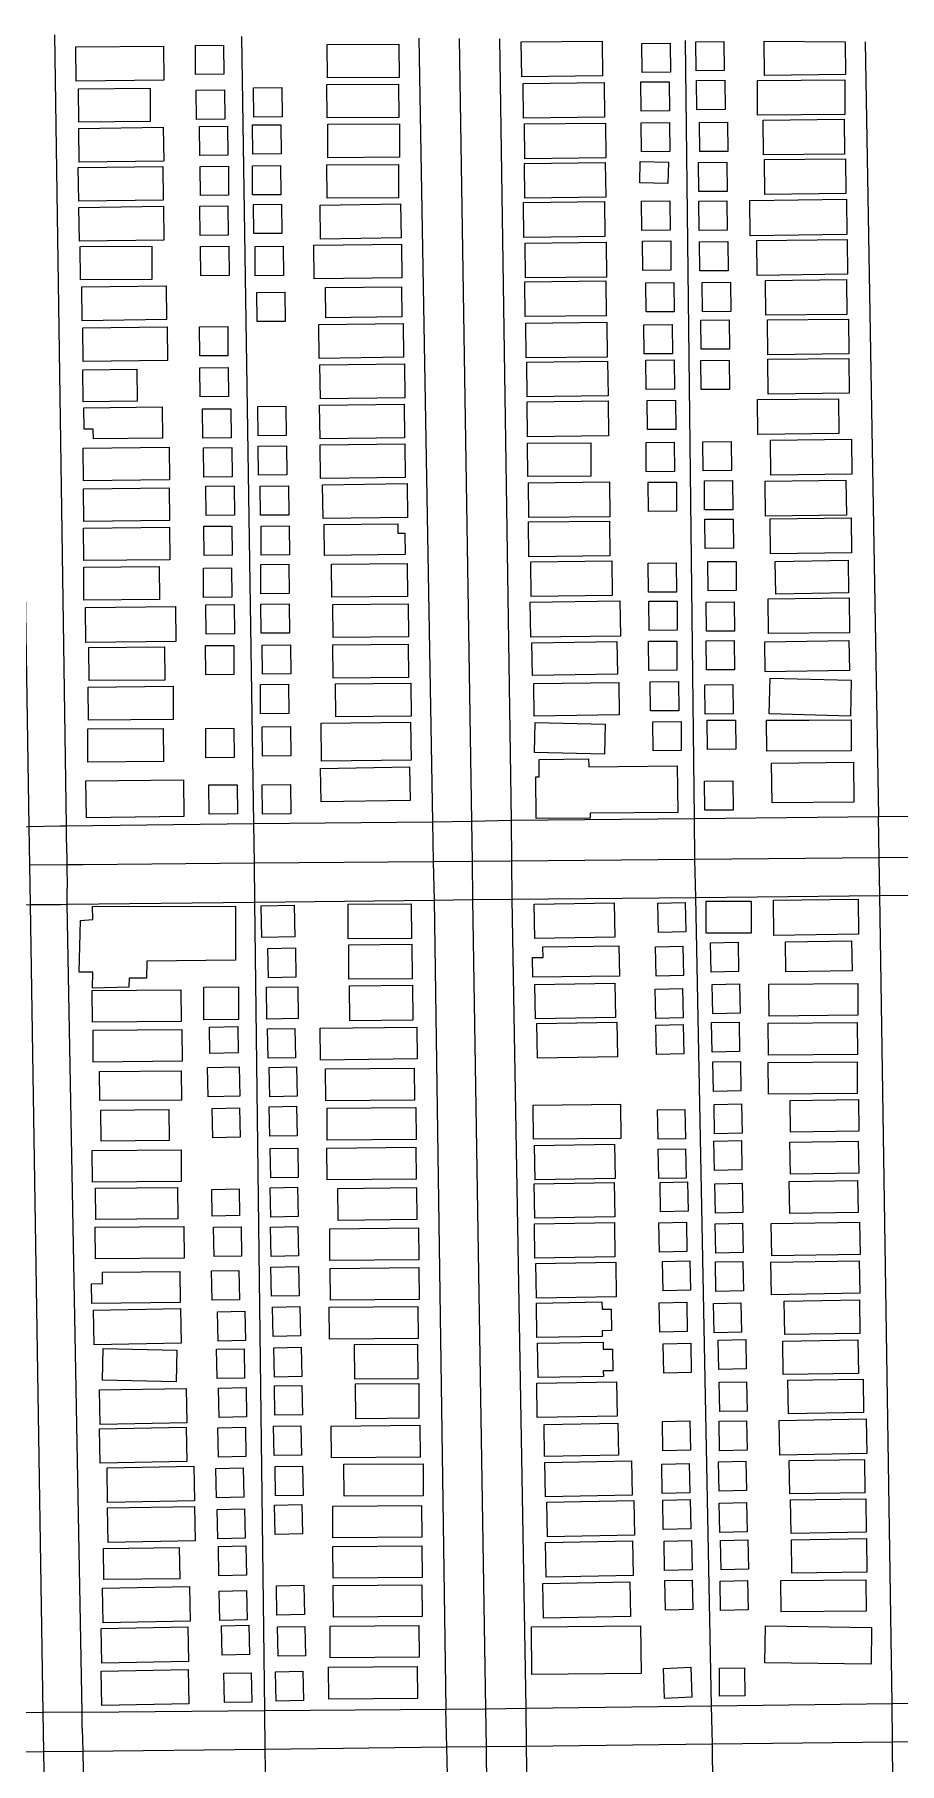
# Model space of a CAD drawing. Header units: millimetres. Extents: x 0 to 813, y 0 to 785.
# Drawn here: x 412.7 to 610.7, y 386 to 781.4 of the extents above; entities that cross this region are included whole.
import ezdxf

# ---------------------------------------------------------------- set-up
doc = ezdxf.new("R2010")
doc.units = ezdxf.units.MM

msp = doc.modelspace()

# ---------------------------------------------------------------- linework, layer by layer
at = {"layer": 'buildings'}
for points in [[(449.5397, 778.974), (455.9982, 779.0287), (456.0645, 772.3549), (449.6059, 772.2891), (449.5397, 778.974)], [(479.7316, 779.1882), (496.1099, 779.2786), (496.1596, 771.65), (479.773, 771.5597), (479.7316, 779.1882)], [(524.1376, 779.7561), (542.6584, 779.9612), (542.7467, 771.9881), (524.2258, 771.783), (524.1376, 779.7561)], [(551.7514, 779.4156), (558.21, 779.4815), (558.2764, 772.8077), (551.8178, 772.7418), (551.7514, 779.4156)], [(564.0566, 779.8082), (570.5152, 779.8741), (570.5816, 773.2002), (564.123, 773.1343), (564.0566, 779.8082)], [(579.7317, 779.9455), (598.2569, 779.7838), (598.3398, 772.2813), (579.8189, 772.0761), (579.7317, 779.9455)], [(422.1688, 778.6243), (442.2833, 778.8042), (442.3563, 770.9977), (422.2418, 770.8179), (422.1688, 778.6243)], [(422.8075, 769.0586), (439.1859, 769.1489), (439.2355, 761.5203), (422.8489, 761.4301), (422.8075, 769.0586)], [(449.7326, 768.7349), (456.1911, 768.7896), (456.2574, 762.1158), (449.7988, 762.0499), (449.7326, 768.7349)], [(462.8855, 769.242), (469.3441, 769.3078), (469.4104, 762.634), (462.9518, 762.5681), (462.8855, 769.242)], [(479.6514, 769.9951), (496.0298, 770.0967), (496.0796, 762.4681), (479.6928, 762.3666), (479.6514, 769.9951)], [(524.5448, 770.2812), (543.0658, 770.4974), (543.1539, 762.5132), (524.633, 762.3081), (524.5448, 770.2812)], [(551.5086, 770.6015), (557.9672, 770.6674), (558.0336, 763.9936), (551.575, 763.9277), (551.5086, 770.6015)], [(564.2532, 770.9347), (570.7202, 771.0005), (570.7866, 764.3267), (564.3197, 764.2609), (564.2532, 770.9347)], [(578.1655, 770.9468), (598.1551, 771.0838), (598.2105, 763.1442), (578.221, 763.0184), (578.1655, 770.9468)], [(422.8611, 759.9754), (442.1877, 760.2398), (442.2945, 752.4997), (422.968, 752.2464), (422.8611, 759.9754)], [(450.4655, 760.4452), (456.9241, 760.511), (456.9903, 753.8261), (450.5318, 753.7714), (450.4655, 760.4452)], [(462.6372, 760.761), (469.0959, 760.8268), (469.1621, 754.1419), (462.7034, 754.0761), (462.6372, 760.761)], [(479.8545, 760.9107), (496.2329, 761.0122), (496.2826, 753.3836), (479.8959, 753.2822), (479.8545, 760.9107)], [(524.8457, 760.996), (543.3749, 761.201), (543.4631, 753.2168), (524.9422, 753.0117), (524.8457, 760.996)], [(551.5935, 761.2849), (558.0521, 761.3508), (558.1185, 754.677), (551.6599, 754.6111), (551.5935, 761.2849)], [(564.8918, 761.3357), (571.3588, 761.4015), (571.4252, 754.7277), (564.9583, 754.6618), (564.8918, 761.3357)], [(579.4978, 761.8858), (598.0271, 762.1021), (598.1154, 754.1179), (579.5944, 753.9126), (579.4978, 761.8858)], [(450.6264, 751.2945), (457.0933, 751.3602), (457.1595, 744.6753), (450.6926, 744.6096), (450.6264, 751.2945)], [(462.5891, 751.4344), (469.0477, 751.5002), (469.1139, 744.8153), (462.6553, 744.7495), (462.5891, 751.4344)], [(479.6326, 751.6522), (496.0111, 751.7537), (496.0608, 744.1252), (479.6741, 744.0348), (479.6326, 751.6522)], [(524.8419, 751.98), (543.3628, 752.185), (543.4511, 744.2119), (524.9301, 744.0068), (524.8419, 751.98)], [(551.2332, 747.5529), (551.342, 752.4265), (557.7988, 752.2814), (557.69, 747.4079), (551.2332, 747.5529)], [(564.7043, 752.188), (571.1629, 752.2539), (571.2292, 745.569), (564.7707, 745.5141), (564.7043, 752.188)], [(579.7842, 752.8339), (598.3053, 753.0503), (598.4018, 745.066), (579.8726, 744.8608), (579.7842, 752.8339)], [(422.7499, 751.038), (442.0765, 751.2913), (442.1834, 743.5623), (422.8485, 743.3091), (422.7499, 751.038)], [(576.3994, 743.5142), (598.557, 743.821), (598.6691, 735.7145), (576.5197, 735.4076), (576.3994, 743.5142)], [(422.9111, 741.9206), (442.246, 742.1738), (442.3446, 734.4449), (423.0179, 734.1916), (422.9111, 741.9206)], [(450.5469, 742.1792), (457.0137, 742.2338), (457.08, 735.56), (450.6131, 735.4942), (450.5469, 742.1792)], [(462.8274, 742.5939), (469.2861, 742.6597), (469.3523, 735.9748), (462.8937, 735.909), (462.8274, 742.5939)], [(478.0748, 742.4499), (496.5135, 742.7333), (496.6366, 734.9486), (478.1979, 734.6652), (478.0748, 742.4499)], [(524.6228, 743.0324), (543.1439, 743.2486), (543.232, 735.2644), (524.711, 735.0593), (524.6228, 743.0324)], [(551.6611, 743.3188), (558.1198, 743.3847), (558.1861, 736.6997), (551.7275, 736.6449), (551.6611, 743.3188)], [(564.735, 743.316), (571.2019, 743.3818), (571.2682, 736.6969), (564.8014, 736.6421), (564.735, 743.316)], [(423.1896, 732.9354), (439.5764, 733.0367), (439.6177, 725.4082), (423.2392, 725.3068), (423.1896, 732.9354)], [(450.7486, 732.9503), (457.2155, 733.0161), (457.2734, 726.3312), (450.8149, 726.2765), (450.7486, 732.9503)], [(463.1998, 732.9417), (469.6585, 733.0075), (469.7248, 726.3337), (463.2661, 726.2679), (463.1998, 732.9417)], [(476.675, 733.2683), (496.707, 733.5045), (496.7973, 725.7646), (476.7653, 725.5395), (476.675, 733.2683)], [(525.0316, 733.7463), (543.5526, 733.9513), (543.6408, 725.9671), (525.1198, 725.762), (525.0316, 733.7463)], [(551.8554, 734.1677), (558.3223, 734.2336), (558.3803, 727.5487), (551.9218, 727.4939), (551.8554, 734.1677)], [(564.9366, 734.0538), (571.3952, 734.1197), (571.4615, 727.4348), (565.003, 727.38), (564.9366, 734.0538)], [(578.0209, 734.3063), (598.6843, 734.604), (598.8059, 726.6306), (578.134, 726.3219), (578.0209, 734.3063)], [(423.5326, 723.7275), (442.8675, 723.9808), (442.9661, 716.2518), (423.6395, 715.9985), (423.5326, 723.7275)], [(479.3378, 723.5517), (496.7047, 723.7223), (496.7693, 716.8486), (479.4107, 716.678), (479.3378, 723.5517)], [(524.9546, 724.9085), (543.4757, 725.1136), (543.5639, 717.1294), (525.0428, 716.9243), (524.9546, 724.9085)], [(552.6111, 724.6787), (559.0698, 724.7446), (559.1361, 718.0597), (552.6775, 718.0049), (552.6111, 724.6787)], [(565.5195, 724.7329), (571.9864, 724.7987), (572.0527, 718.1138), (565.5859, 718.0591), (565.5195, 724.7329)], [(580.0335, 725.2061), (598.5628, 725.4113), (598.6512, 717.4382), (580.1301, 717.2329), (580.0335, 725.2061)], [(463.5982, 722.4675), (470.0568, 722.5223), (470.1231, 715.8484), (463.6644, 715.7826), (463.5982, 722.4675)], [(565.2287, 716.1301), (571.6874, 716.1961), (571.7537, 709.5111), (565.2952, 709.4563), (565.2287, 716.1301)], [(580.4612, 716.1641), (598.9822, 716.3693), (599.0704, 708.3851), (580.5494, 708.1799), (580.4612, 716.1641)], [(423.7663, 714.3652), (443.1013, 714.6184), (443.1999, 706.8895), (423.8731, 706.6251), (423.7663, 714.3652)], [(450.4807, 714.6096), (456.9477, 714.6753), (457.0139, 707.9904), (450.547, 707.9358), (450.4807, 714.6096)], [(477.77, 715.1044), (497.1051, 715.3689), (497.2036, 707.6289), (477.877, 707.3754), (477.77, 715.1044)], [(525.1627, 715.4465), (543.6922, 715.6626), (543.7804, 707.6783), (525.2593, 707.4733), (525.1627, 715.4465)], [(552.1787, 715.0557), (558.6374, 715.1216), (558.7037, 708.4367), (552.2368, 708.382), (552.1787, 715.0557)], [(423.7657, 704.7828), (436.16, 704.9079), (436.2454, 697.5677), (423.851, 697.4315), (423.7657, 704.7828)], [(450.5817, 705.2484), (457.0403, 705.3142), (457.1066, 698.6293), (450.648, 698.5746), (450.5817, 705.2484)], [(478.063, 705.8637), (497.3898, 706.1283), (497.4966, 698.3882), (478.1616, 698.1348), (478.063, 705.8637)], [(525.3674, 706.5396), (543.8886, 706.7558), (543.985, 698.7715), (525.4556, 698.5665), (525.3674, 706.5396)], [(552.631, 706.9462), (559.0897, 707.0121), (559.156, 700.3271), (552.6974, 700.2723), (552.631, 706.9462)], [(565.2564, 706.914), (571.715, 706.9688), (571.7814, 700.2949), (565.3227, 700.229), (565.2564, 706.914)], [(580.549, 707.1806), (599.0701, 707.3858), (599.1583, 699.4016), (580.6372, 699.1963), (580.549, 707.1806)], [(424.0052, 696.0755), (441.912, 696.2746), (441.9908, 689.1344), (426.2175, 688.9611), (426.1874, 691.2154), (424.0622, 691.2006), (424.0052, 696.0755)], [(463.8271, 696.3611), (470.2858, 696.4269), (470.3521, 689.7531), (463.8934, 689.6873), (463.8271, 696.3611)], [(477.9829, 696.6818), (497.3097, 696.9353), (497.4166, 689.2062), (478.0816, 688.9529), (477.9829, 696.6818)], [(525.4623, 697.4228), (543.9917, 697.6278), (544.08, 689.6547), (525.5588, 689.4496), (525.4623, 697.4228)], [(552.9744, 697.7605), (559.433, 697.8153), (559.4994, 691.1415), (553.0324, 691.0757), (552.9744, 697.7605)], [(578.1858, 697.9408), (596.7069, 698.146), (596.7951, 690.1618), (578.274, 689.9565), (578.1858, 697.9408)], [(451.1967, 695.8161), (457.6636, 695.8708), (457.7216, 689.197), (451.2629, 689.1312), (451.1967, 695.8161)], [(552.6746, 688.1142), (559.1416, 688.18), (559.208, 681.5062), (552.741, 681.4403), (552.6746, 688.1142)], [(565.6839, 688.3229), (572.1508, 688.3776), (572.2172, 681.7038), (565.7502, 681.638), (565.6839, 688.3229)], [(581.168, 688.6544), (599.6891, 688.8597), (599.7774, 680.8755), (581.2562, 680.6702), (581.168, 688.6544)], [(423.8666, 686.8497), (443.5168, 687.078), (443.601, 679.6046), (423.9509, 679.3874), (423.8666, 686.8497)], [(451.4343, 686.8979), (457.9013, 686.9636), (457.9593, 680.2899), (451.5006, 680.2241), (451.4343, 686.8979)], [(463.9226, 687.3219), (470.3812, 687.3767), (470.4475, 680.7028), (463.9888, 680.637), (463.9226, 687.3219)], [(478.1113, 687.598), (497.4463, 687.8513), (497.545, 680.1224), (478.2182, 679.8689), (478.1113, 687.598)], [(525.5879, 688.017), (540.0567, 688.0575), (540.0817, 680.4402), (525.6127, 680.3886), (525.5879, 688.017)], [(423.9263, 677.5222), (443.5765, 677.7394), (443.6608, 670.277), (424.0106, 670.0599), (423.9263, 677.5222)], [(451.9555, 678.1326), (458.4141, 678.1873), (458.4805, 671.5135), (452.0217, 671.4477), (451.9555, 678.1326)], [(464.4071, 678.1573), (470.8658, 678.2231), (470.9321, 671.5382), (464.4652, 671.4835), (464.4071, 678.1573)], [(478.6626, 678.4771), (497.9977, 678.7305), (498.0963, 671.0016), (478.7695, 670.737), (478.6626, 678.4771)], [(525.7578, 678.9439), (544.2873, 679.1489), (544.3755, 671.1647), (525.8543, 670.9596), (525.7578, 678.9439)], [(553.1599, 679.0272), (559.6186, 679.0931), (559.685, 672.4193), (553.2263, 672.3534), (553.1599, 679.0272)], [(566.0293, 679.3704), (572.4963, 679.4362), (572.5543, 672.7514), (566.0957, 672.6966), (566.0293, 679.3704)], [(579.9161, 679.2939), (598.4373, 679.4992), (598.5255, 671.5149), (580.0043, 671.3097), (579.9161, 679.2939)], [(423.9478, 668.5725), (443.6064, 668.8007), (443.6906, 661.3273), (424.0404, 661.1101), (423.9478, 668.5725)], [(451.4605, 668.9654), (457.9274, 669.02), (457.9938, 662.3462), (451.5267, 662.2805), (451.4605, 668.9654)], [(464.5765, 669.0176), (471.0435, 669.0833), (471.1015, 662.4096), (464.6428, 662.3438), (464.5765, 669.0176)], [(479.0152, 669.4024), (495.9006, 669.5551), (495.915, 667.4008), (497.4841, 667.4205), (497.5323, 662.479), (479.0779, 662.3178), (479.0152, 669.4024)], [(525.7875, 669.9608), (544.3087, 670.1659), (544.3969, 662.1928), (525.8758, 661.9877), (525.7875, 669.9608)], [(566.127, 670.5644), (572.594, 670.6303), (572.6604, 663.9565), (566.1934, 663.8906), (566.127, 670.5644)], [(581.0614, 670.6787), (599.5909, 670.895), (599.6792, 662.9108), (581.158, 662.7055), (581.0614, 670.6787)], [(480.7122, 660.3049), (497.996, 660.443), (498.0629, 652.8809), (480.7707, 652.7318), (480.7122, 660.3049)], [(526.306, 660.8736), (544.8272, 661.0787), (544.9155, 653.1056), (526.3943, 652.9005), (526.306, 660.8736)], [(553.1401, 660.5511), (559.5989, 660.617), (559.6652, 653.9321), (553.2065, 653.8773), (553.1401, 660.5511)], [(566.8147, 660.8873), (573.2817, 660.9531), (573.3398, 654.2682), (566.881, 654.2023), (566.8147, 660.8873)], [(582.2217, 660.9308), (598.9174, 661.2185), (599.0434, 653.767), (582.3559, 653.468), (582.2217, 660.9308)], [(424.0028, 659.6559), (441.2866, 659.7938), (441.3534, 652.2317), (424.0612, 652.0828), (424.0028, 659.6559)], [(451.3771, 659.3949), (457.844, 659.4495), (457.9103, 652.7757), (451.4433, 652.71), (451.3771, 659.3949)], [(464.4997, 660.2131), (470.9667, 660.2789), (471.0247, 653.6051), (464.566, 653.5393), (464.4997, 660.2131)], [(580.6282, 652.3838), (599.1495, 652.6002), (599.2377, 644.6159), (580.7165, 644.4107), (580.6282, 652.3838)], [(424.4032, 650.3698), (445.0081, 650.5898), (445.0877, 642.5834), (424.4911, 642.3634), (424.4032, 650.3698)], [(451.9347, 650.9957), (458.4017, 651.0615), (458.468, 644.3876), (452.001, 644.3219), (451.9347, 650.9957)], [(464.5288, 651.1746), (470.9874, 651.2293), (471.0537, 644.5555), (464.595, 644.4897), (464.5288, 651.1746)], [(480.9807, 651.1089), (498.2646, 651.258), (498.3314, 643.6848), (481.0476, 643.5468), (480.9807, 651.1089)], [(526.2006, 651.6364), (546.6984, 651.9464), (546.819, 643.8731), (526.3213, 643.5741), (526.2006, 651.6364)], [(553.3048, 651.8111), (559.7718, 651.877), (559.8382, 645.2032), (553.3712, 645.1373), (553.3048, 651.8111)], [(566.4187, 651.6303), (572.8857, 651.6962), (572.9437, 645.0113), (566.4851, 644.9565), (566.4187, 651.6303)], [(425.2034, 641.2357), (442.4956, 641.3735), (442.5541, 633.8115), (425.2702, 633.6625), (425.2034, 641.2357)], [(451.8533, 641.6694), (458.3204, 641.7352), (458.3867, 635.0614), (451.9196, 634.9956), (451.8533, 641.6694)], [(464.8289, 641.8006), (471.2959, 641.8663), (471.3622, 635.1925), (464.8952, 635.1267), (464.8289, 641.8006)], [(480.9994, 641.8261), (498.2833, 641.9753), (498.3501, 634.402), (481.0579, 634.253), (480.9994, 641.8261)], [(526.5677, 642.3173), (546.0192, 642.5809), (546.1204, 635.1406), (526.6689, 634.877), (526.5677, 642.3173)], [(553.2251, 642.6625), (559.6921, 642.7283), (559.7584, 636.0434), (553.2915, 635.9887), (553.2251, 642.6625)], [(566.4165, 642.7919), (572.8752, 642.8578), (572.9415, 636.1729), (566.4829, 636.1181), (566.4165, 642.7919)], [(579.8535, 642.5306), (599.1061, 642.8405), (599.2123, 635.9665), (579.968, 635.6676), (579.8535, 642.5306)], [(464.4182, 632.7769), (470.8769, 632.8428), (470.9432, 626.1689), (464.4845, 626.1031), (464.4182, 632.7769)], [(481.5946, 632.9714), (498.8785, 633.1205), (498.9453, 625.5473), (481.6615, 625.4093), (481.5946, 632.9714)], [(526.9929, 632.9977), (546.4527, 633.2612), (546.554, 625.8321), (527.0942, 625.5685), (526.9929, 632.9977)], [(553.6342, 633.3986), (560.1012, 633.4644), (560.1676, 626.7906), (553.7006, 626.7248), (553.6342, 633.3986)], [(566.1128, 632.7014), (572.5798, 632.7673), (572.6461, 626.0824), (566.1791, 626.0165), (566.1128, 632.7014)], [(580.8638, 626.0441), (581.0763, 634.2478), (599.658, 633.7641), (599.4455, 625.5604), (580.8638, 626.0441)], [(425.0499, 632.1988), (444.4342, 632.3739), (444.5008, 624.7784), (425.1165, 624.6144), (425.0499, 632.1988)], [(424.9082, 622.6176), (442.192, 622.7555), (442.2506, 615.1935), (424.9666, 615.0445), (424.9082, 622.6176)], [(451.9122, 622.7263), (458.3793, 622.792), (458.4455, 616.1071), (451.9785, 616.0413), (451.9122, 622.7263)], [(464.8568, 623.1019), (471.3238, 623.1677), (471.3817, 616.4828), (464.923, 616.417), (464.8568, 623.1019)], [(478.3281, 623.9172), (498.8003, 624.1495), (498.9076, 615.4989), (478.4269, 615.2555), (478.3281, 623.9172)], [(527.1296, 617.2517), (527.3223, 624.1231), (543.3395, 623.6949), (543.155, 616.8123), (527.1296, 617.2517)], [(554.2272, 624.2774), (560.6859, 624.3433), (560.7522, 617.6584), (554.2936, 617.6036), (554.2272, 624.2774)], [(566.6731, 624.591), (573.1401, 624.6568), (573.2064, 617.9719), (566.7395, 617.9172), (566.6731, 624.591)], [(580.2453, 624.6061), (589.933, 624.655), (599.6207, 624.7039), (599.6585, 617.6084), (580.2915, 617.5105), (580.2453, 624.6061)], [(478.1966, 613.592), (498.5617, 613.9141), (498.6862, 606.2849), (478.321, 605.9628), (478.1966, 613.592)], [(527.446, 611.6416), (528.2263, 611.6459), (528.1864, 615.6324), (539.5432, 615.7556), (539.5609, 613.9789), (559.8172, 614.1911), (559.9237, 603.5419), (539.8916, 603.3388), (539.9068, 602.2283), (527.5455, 602.1028), (527.446, 611.6416)], [(581.4298, 614.7802), (600.1254, 614.9839), (600.229, 605.9003), (581.5334, 605.6966), (581.4298, 614.7802)], [(424.4975, 610.7515), (446.8377, 611.0007), (446.9302, 602.5723), (424.5983, 602.323), (424.4975, 610.7515)], [(452.6297, 609.8066), (459.0883, 609.8613), (459.1546, 603.1875), (452.6959, 603.1216), (452.6297, 609.8066)], [(464.8656, 609.8331), (471.3326, 609.8988), (471.3989, 603.2139), (464.9319, 603.1593), (464.8656, 609.8331)], [(566.0955, 610.6943), (572.5625, 610.7491), (572.6289, 604.0753), (566.1618, 604.0094), (566.0955, 610.6943)], [(422.9483, 566.9715), (423.2326, 578.826), (426.0525, 579.0434), (426.009, 582.0313), (458.7458, 582.0435), (458.6938, 569.703), (438.4169, 569.5076), (438.383, 565.6269), (434.361, 565.5876), (434.3435, 563.5774), (426.0333, 563.287), (426.0657, 567.0094), (422.9483, 566.9715)], [(464.6411, 582.1872), (472.1547, 582.3215), (472.2987, 575.0364), (464.785, 574.8909), (464.6411, 582.1872)], [(484.4836, 582.5361), (498.9365, 582.6211), (498.9836, 574.6927), (484.5307, 574.6077), (484.4836, 582.5361)], [(527.0847, 582.5535), (545.3827, 582.8382), (545.505, 574.9647), (527.2152, 574.6688), (527.0847, 582.5535)], [(555.3931, 582.7733), (561.6698, 582.8963), (561.8023, 576.1886), (555.5256, 576.0545), (555.3931, 582.7733)], [(566.4039, 583.1882), (576.7308, 583.2315), (576.7669, 575.9362), (566.4399, 575.8817), (566.4039, 583.1882)], [(581.8379, 583.4535), (601.2395, 583.6955), (601.3355, 575.6446), (581.9421, 575.4026), (581.8379, 583.4535)], [(567.4501, 573.6855), (573.7268, 573.8085), (573.8593, 567.1008), (567.5826, 566.9667), (567.4501, 573.6855)], [(584.5691, 573.9362), (599.704, 574.182), (599.8185, 567.3079), (584.6919, 567.0621), (584.5691, 573.9362)], [(466.1662, 572.4028), (472.4429, 572.5257), (472.5753, 565.818), (466.2986, 565.6951), (466.1662, 572.4028)], [(484.6519, 573.2742), (499.1048, 573.3592), (499.1519, 565.4309), (484.699, 565.3459), (484.6519, 573.2742)], [(526.7208, 570.3205), (529.1367, 570.355), (529.0998, 572.787), (546.4926, 573.0352), (546.5899, 566.0946), (526.7811, 565.8119), (526.7208, 570.3205)], [(554.858, 572.7958), (561.1347, 572.9188), (561.2672, 566.2111), (554.9904, 566.077), (554.858, 572.7958)], [(425.9303, 562.8049), (446.2444, 562.9719), (446.3054, 555.6875), (425.983, 555.5316), (425.9303, 562.8049)], [(451.4792, 563.5592), (459.4071, 563.6011), (459.4417, 556.1503), (451.5138, 556.1084), (451.4792, 563.5592)], [(465.8314, 563.5228), (472.9628, 563.6161), (473.0573, 556.3647), (465.9259, 556.2714), (465.8314, 563.5228)], [(484.8104, 563.8348), (499.2637, 563.9753), (499.3434, 555.969), (484.89, 555.8285), (484.8104, 563.8348)], [(527.24, 564.1757), (545.5381, 564.4605), (545.6604, 556.587), (527.3706, 556.2911), (527.24, 564.1757)], [(554.7735, 563.092), (561.0502, 563.2151), (561.1827, 556.5074), (554.9059, 556.3732), (554.7735, 563.092)], [(567.8075, 564.2), (574.0842, 564.323), (574.2167, 557.6153), (567.94, 557.4812), (567.8075, 564.2)], [(580.8072, 564.2312), (601.1214, 564.3986), (601.1825, 557.1141), (580.8602, 556.9579), (580.8072, 564.2312)], [(426.1331, 553.7094), (446.4473, 553.8763), (446.5083, 546.5919), (426.1859, 546.4361), (426.1331, 553.7094)], [(452.769, 554.3986), (459.2367, 554.5309), (459.3668, 548.5117), (452.8908, 548.3794), (452.769, 554.3986)], [(466.0473, 554.0052), (472.324, 554.1281), (472.4564, 547.4204), (466.1797, 547.2975), (466.0473, 554.0052)], [(478.0851, 554.1556), (500.193, 554.396), (500.2708, 547.1336), (478.1712, 546.8932), (478.0851, 554.1556)], [(527.7265, 555.222), (546.0164, 555.518), (546.1469, 547.6333), (527.8489, 547.3485), (527.7265, 555.222)], [(554.9262, 554.8852), (561.2029, 555.0082), (561.3354, 548.3005), (555.0586, 548.1664), (554.9262, 554.8852)], [(567.6815, 555.4404), (573.9581, 555.5634), (574.0907, 548.8557), (567.8139, 548.7216), (567.6815, 555.4404)], [(580.6631, 555.294), (600.9772, 555.4615), (601.0384, 548.177), (580.716, 548.0208), (580.6631, 555.294)], [(567.9933, 546.4438), (574.27, 546.5668), (574.4025, 539.8591), (568.1257, 539.725), (567.9933, 546.4438)], [(580.6516, 546.3447), (600.9658, 546.5121), (601.0269, 539.2277), (580.7045, 539.0714), (580.6516, 546.3447)], [(427.6362, 544.2582), (446.3314, 544.3949), (446.3813, 537.7435), (427.6778, 537.6068), (427.6362, 544.2582)], [(452.3065, 545.1534), (459.5382, 545.3235), (459.6958, 538.6378), (452.4641, 538.4788), (452.3065, 545.1534)], [(466.4519, 545.1966), (472.7286, 545.3195), (472.8694, 538.6117), (466.5927, 538.4888), (466.4519, 545.1966)], [(479.3322, 544.8511), (499.6464, 545.0182), (499.7074, 537.7338), (479.385, 537.5778), (479.3322, 544.8511)], [(585.6313, 537.6517), (601.2726, 537.8931), (601.3918, 530.597), (585.7421, 530.3557), (585.6313, 537.6517)], [(427.8909, 535.3954), (443.4655, 535.5926), (443.553, 528.4967), (427.9784, 528.2994), (427.8909, 535.3954)], [(453.3871, 535.8058), (459.6638, 535.9288), (459.7963, 529.2211), (453.5196, 529.0981), (453.3871, 535.8058)], [(466.423, 536.1696), (472.6998, 536.3037), (472.8322, 529.5848), (466.5555, 529.4619), (466.423, 536.1696)], [(479.6938, 535.8652), (500.008, 536.0323), (500.0691, 528.7478), (479.7466, 528.5919), (479.6938, 535.8652)], [(526.8587, 536.5978), (546.874, 536.7566), (546.9389, 528.9613), (526.9236, 528.8025), (526.8587, 536.5978)], [(555.3133, 535.4728), (561.59, 535.5958), (561.7226, 528.8881), (555.4458, 528.754), (555.3133, 535.4728)], [(568.2408, 536.7371), (574.5175, 536.8601), (574.6501, 530.1524), (568.3733, 530.0183), (568.2408, 536.7371)], [(425.9513, 526.2074), (446.2655, 526.3744), (446.3265, 519.09), (426.004, 518.9341), (425.9513, 526.2074)], [(466.6884, 526.6182), (472.9651, 526.7412), (473.1058, 520.0334), (466.8291, 519.9105), (466.6884, 526.6182)], [(479.6642, 526.7605), (499.9785, 526.9276), (500.0395, 519.6432), (479.7171, 519.4872), (479.6642, 526.7605)], [(527.1932, 527.3456), (545.4913, 527.6304), (545.6136, 519.7569), (527.3237, 519.461), (527.1932, 527.3456)], [(555.4591, 526.4777), (561.7358, 526.6007), (561.8684, 519.893), (555.5916, 519.7589), (555.4591, 526.4777)], [(568.2261, 528.3652), (574.5028, 528.4882), (574.6353, 521.7805), (568.3585, 521.6463), (568.2261, 528.3652)], [(585.5897, 528.103), (601.2393, 528.3443), (601.3501, 521.0372), (585.7088, 520.8069), (585.5897, 528.103)], [(527.1085, 518.5857), (545.3984, 518.8705), (545.529, 510.9969), (527.2308, 510.7011), (527.1085, 518.5857)], [(555.891, 518.8791), (562.1678, 519.0021), (562.3003, 512.2944), (556.0235, 512.1603), (555.891, 518.8791)], [(568.415, 518.6035), (574.6917, 518.7265), (574.8243, 512.0188), (568.5475, 511.8847), (568.415, 518.6035)], [(585.4449, 519.0993), (601.0946, 519.3406), (601.2053, 512.0335), (585.5557, 511.8033), (585.4449, 519.0993)], [(426.6977, 517.5623), (445.4844, 517.7094), (445.5463, 510.5359), (426.7595, 510.3778), (426.6977, 517.5623)], [(453.2837, 517.286), (459.5603, 517.3978), (459.6648, 511.29), (453.3883, 511.1893), (453.2837, 517.286)], [(466.6599, 517.6357), (472.9367, 517.7698), (473.0691, 511.062), (466.7923, 510.928), (466.6599, 517.6357)], [(482.1317, 517.4675), (500.172, 517.6989), (500.2664, 510.4364), (482.2261, 510.205), (482.1317, 517.4675)], [(426.6284, 508.669), (446.9427, 508.836), (447.0037, 501.5515), (426.6811, 501.3957), (426.6284, 508.669)], [(453.7229, 508.6325), (459.9996, 508.7554), (460.1321, 502.0477), (453.8552, 501.9137), (453.7229, 508.6325)], [(466.756, 508.6632), (473.0327, 508.7861), (473.1651, 502.0784), (466.8884, 501.9555), (466.756, 508.6632)], [(480.292, 508.312), (500.6063, 508.4792), (500.6674, 501.1947), (480.3448, 501.0387), (480.292, 508.312)], [(527.1452, 509.4582), (545.4352, 509.7542), (545.5658, 501.8695), (527.2675, 501.5736), (527.1452, 509.4582)], [(555.6449, 509.6764), (561.9216, 509.7994), (562.0541, 503.0917), (555.7773, 502.9576), (555.6449, 509.6764)], [(568.5014, 509.4534), (574.7781, 509.5764), (574.9106, 502.8687), (568.6338, 502.7346), (568.5014, 509.4534)], [(581.3272, 509.5194), (601.5514, 509.832), (601.6696, 502.4249), (581.4454, 502.1123), (581.3272, 509.5194)], [(425.7932, 495.7184), (428.3253, 495.7519), (428.2984, 498.3725), (445.9897, 498.5513), (446.0604, 491.4333), (425.837, 491.2322), (425.7932, 495.7184)], [(453.2539, 498.6434), (459.5307, 498.7663), (459.6631, 492.0586), (453.3863, 491.9246), (453.2539, 498.6434)], [(466.8508, 499.5464), (473.1275, 499.6693), (473.2683, 492.9615), (466.9915, 492.8386), (466.8508, 499.5464)], [(480.3955, 499.2284), (500.7098, 499.3956), (500.7708, 492.1111), (480.4483, 491.9551), (480.3955, 499.2284)], [(527.4477, 500.3396), (545.7458, 500.6243), (545.8682, 492.7509), (527.5782, 492.4549), (527.4477, 500.3396)], [(556.4558, 500.7976), (562.7325, 500.9206), (562.8651, 494.2129), (556.5882, 494.0788), (556.4558, 500.7976)], [(568.5413, 500.6924), (574.8181, 500.8154), (574.9506, 494.1077), (568.6738, 493.9736), (568.5413, 500.6924)], [(581.2497, 500.615), (601.4741, 500.9387), (601.5922, 493.5316), (581.3679, 493.2079), (581.2497, 500.615)], [(467.2109, 490.3939), (473.4877, 490.5168), (473.6284, 483.809), (467.3516, 483.675), (467.2109, 490.3939)], [(480.1769, 490.3475), (500.4913, 490.5146), (500.5523, 483.2302), (480.2297, 483.0742), (480.1769, 490.3475)], [(527.5932, 491.3111), (542.5788, 491.547), (542.606, 489.9034), (544.7064, 489.9296), (544.7879, 484.9878), (542.6209, 484.9511), (542.6348, 483.6852), (527.724, 483.4598), (527.5932, 491.3111)], [(555.7097, 491.3771), (561.9864, 491.5002), (562.119, 484.7925), (555.8421, 484.6583), (555.7097, 491.3771)], [(568.1185, 491.2136), (574.3952, 491.3366), (574.5278, 484.6289), (568.2509, 484.4948), (568.1185, 491.2136)], [(584.3186, 491.7388), (601.5125, 492), (601.6286, 484.3487), (584.4346, 484.0874), (584.3186, 491.7388)], [(426.2468, 489.6741), (446.123, 490.0448), (446.2699, 482.1489), (426.3936, 481.7671), (426.2468, 489.6741)], [(454.617, 489.3156), (460.8937, 489.4386), (461.0262, 482.7309), (454.7493, 482.5968), (454.617, 489.3156)], [(569.216, 482.832), (575.4927, 482.955), (575.6253, 476.2473), (569.3484, 476.1132), (569.216, 482.832)], [(583.9651, 482.6037), (601.1591, 482.8649), (601.275, 475.2024), (584.0811, 474.9412), (583.9651, 482.6037)], [(428.3069, 473.6559), (428.4779, 480.894), (445.2927, 480.503), (445.1216, 473.265), (428.3069, 473.6559)], [(454.4093, 480.7344), (460.6861, 480.8573), (460.8185, 474.1496), (454.5417, 474.0156), (454.4093, 480.7344)], [(467.5116, 481.0865), (473.7884, 481.2094), (473.9208, 474.5017), (467.6441, 474.3788), (467.5116, 481.0865)], [(485.9634, 481.8472), (500.4165, 481.9322), (500.4635, 473.9928), (486.0104, 473.9078), (485.9634, 481.8472)], [(527.8786, 482.1482), (542.8559, 482.3842), (542.8831, 480.7406), (544.9835, 480.7667), (545.065, 475.8249), (542.8981, 475.7883), (542.9203, 474.5223), (528.0011, 474.2969), (527.8786, 482.1482)], [(556.6325, 481.9977), (562.9092, 482.1207), (563.0417, 475.413), (556.7649, 475.2789), (556.6325, 481.9977)], [(427.59, 471.4193), (447.4663, 471.79), (447.6132, 463.8941), (427.737, 463.5234), (427.59, 471.4193)], [(454.8547, 471.8366), (461.1398, 471.9594), (461.2722, 465.2517), (454.9954, 465.1288), (454.8547, 471.8366)], [(467.6346, 472.3358), (473.9114, 472.4699), (474.0438, 465.751), (467.767, 465.6281), (467.6346, 472.3358)], [(486.2, 472.7958), (500.6531, 472.8808), (500.7002, 464.9524), (486.247, 464.8563), (486.2, 472.7958)], [(527.6579, 473.0119), (545.9561, 473.2967), (546.0868, 465.4231), (527.7884, 465.1272), (527.6579, 473.0119)], [(569.4142, 473.1813), (575.691, 473.3043), (575.8235, 466.5966), (569.5466, 466.4625), (569.4142, 473.1813)], [(585.1405, 473.6329), (602.3345, 473.8941), (602.4506, 466.2427), (585.2566, 465.9815), (585.1405, 473.6329)], [(427.579, 462.5476), (447.4553, 462.9183), (447.6023, 455.0224), (427.7342, 454.6406), (427.579, 462.5476)], [(454.7092, 462.7662), (460.9943, 462.8891), (461.1267, 456.1814), (454.8499, 456.0585), (454.7092, 462.7662)], [(467.4047, 463.1108), (473.6898, 463.2336), (473.8222, 456.5259), (467.5454, 456.403), (467.4047, 463.1108)], [(480.6373, 463.1731), (500.9518, 463.3402), (501.0128, 456.0557), (480.6901, 455.8998), (480.6373, 463.1731)], [(529.3354, 463.5593), (546.206, 463.8565), (546.3413, 456.5158), (529.4624, 456.2187), (529.3354, 463.5593)], [(556.4194, 464.2006), (562.6962, 464.3236), (562.8287, 457.6159), (556.5518, 457.4818), (556.4194, 464.2006)], [(569.3863, 464.2542), (575.6631, 464.3773), (575.7956, 457.6696), (569.5187, 457.5354), (569.3863, 464.2542)], [(583.1844, 464.4339), (603.0606, 464.8051), (603.2078, 456.9092), (583.3315, 456.538), (583.1844, 464.4339)], [(529.4921, 454.8638), (549.3683, 455.2348), (549.5237, 447.3388), (529.6474, 446.9678), (529.4921, 454.8638)], [(569.2559, 454.995), (575.5327, 455.118), (575.6652, 448.4103), (569.3883, 448.2762), (569.2559, 454.995)], [(585.4623, 455.287), (602.6564, 455.5482), (602.7724, 447.8969), (585.5784, 447.6356), (585.4623, 455.287)], [(429.3271, 453.5829), (449.2035, 453.9647), (449.3503, 446.0577), (429.474, 445.687), (429.3271, 453.5829)], [(454.2048, 453.477), (460.4899, 453.5998), (460.6223, 446.8921), (454.3456, 446.7692), (454.2048, 453.477)], [(467.7809, 453.8915), (474.066, 454.0144), (474.1984, 447.3067), (467.9216, 447.1838), (467.7809, 453.8915)], [(483.533, 454.4426), (501.6636, 454.5289), (501.6994, 447.2113), (483.5689, 447.1251), (483.533, 454.4426)], [(556.2763, 454.4418), (562.5531, 454.5648), (562.6856, 447.8571), (556.4088, 447.723), (556.2763, 454.4418)], [(429.4548, 444.4325), (449.3311, 444.8032), (449.4781, 436.9073), (429.61, 436.5365), (429.4548, 444.4325)], [(454.513, 444.0807), (460.7981, 444.2035), (460.9306, 437.4958), (454.6538, 437.3729), (454.513, 444.0807)], [(467.6377, 445.0877), (473.9228, 445.2105), (474.0552, 438.5028), (467.7785, 438.3799), (467.6377, 445.0877)], [(480.9758, 444.8603), (501.2902, 445.0275), (501.3513, 437.743), (481.0286, 437.5871), (480.9758, 444.8603)], [(529.9855, 445.7546), (549.8618, 446.1256), (550.0172, 438.2296), (530.1408, 437.8475), (529.9855, 445.7546)], [(556.4871, 446.2344), (562.7639, 446.3575), (562.8964, 439.6498), (556.6195, 439.5156), (556.4871, 446.2344)], [(569.398, 445.5669), (575.6747, 445.6899), (575.8073, 438.9822), (569.5304, 438.8481), (569.398, 445.5669)], [(585.7491, 446.2684), (602.9515, 446.5296), (603.0674, 438.8671), (585.8652, 438.6171), (585.7491, 446.2684)], [(428.5104, 435.147), (445.8701, 435.3509), (445.9576, 428.255), (428.598, 428.0511), (428.5104, 435.147)], [(454.8047, 435.6394), (461.0898, 435.7623), (461.2222, 429.0546), (454.9454, 428.9316), (454.8047, 435.6394)], [(481.0364, 435.6328), (501.351, 435.7999), (501.412, 428.5155), (481.0893, 428.3595), (481.0364, 435.6328)], [(529.6891, 436.5079), (549.5655, 436.8789), (549.7125, 428.983), (529.8362, 428.612), (529.6891, 436.5079)], [(556.7956, 436.8493), (563.0723, 436.9723), (563.2049, 430.2646), (556.928, 430.1305), (556.7956, 436.8493)], [(569.7054, 437.0145), (575.9821, 437.1375), (576.1147, 430.4298), (569.8378, 430.2957), (569.7054, 437.0145)], [(585.9354, 437.1508), (603.1295, 437.412), (603.2455, 429.7606), (586.0514, 429.4994), (585.9354, 437.1508)], [(529.0763, 427.1419), (548.9526, 427.5128), (549.0997, 419.6169), (529.2232, 419.2349), (529.0763, 427.1419)], [(556.9908, 427.8093), (563.2676, 427.9323), (563.4001, 421.2246), (557.1232, 421.0905), (556.9908, 427.8093)], [(569.6243, 427.6993), (575.9011, 427.8223), (576.0336, 421.1146), (569.7567, 420.9805), (569.6243, 427.6993)], [(583.53, 427.8336), (602.9976, 427.9751), (603.043, 420.7907), (583.5838, 420.6603), (583.53, 427.8336)], [(428.315, 426.066), (448.1914, 426.4367), (448.3383, 418.5408), (428.4619, 418.1701), (428.315, 426.066)], [(454.9979, 425.4336), (461.283, 425.5564), (461.4154, 418.8487), (455.1386, 418.7258), (454.9979, 425.4336)], [(468.083, 426.6519), (474.3681, 426.7747), (474.5005, 420.067), (468.2237, 419.9441), (468.083, 426.6519)], [(481.0913, 426.6939), (501.4059, 426.8611), (501.4669, 419.5766), (481.1442, 419.4206), (481.0913, 426.6939)], [(427.9523, 416.8421), (447.8288, 417.2239), (447.9756, 409.3169), (428.1075, 408.9462), (427.9523, 416.8421)], [(455.5347, 417.5009), (461.8198, 417.6238), (461.9523, 410.9161), (455.6755, 410.7932), (455.5347, 417.5009)], [(468.3411, 417.2227), (474.6262, 417.3456), (474.7587, 410.6379), (468.4818, 410.5149), (468.3411, 417.2227)], [(480.3795, 417.4065), (500.694, 417.5736), (500.7551, 410.2891), (480.4323, 410.1332), (480.3795, 417.4065)], [(526.4412, 417.2049), (551.4383, 417.4425), (551.5348, 406.5935), (526.5377, 406.3559), (526.4412, 417.2049)], [(579.8964, 409.0225), (580.0112, 417.4491), (604.2812, 417.1269), (604.1664, 408.7003), (579.8964, 409.0225)], [(428.0087, 407.1371), (447.8851, 407.5078), (448.0321, 399.6119), (428.1556, 399.2301), (428.0087, 407.1371)], [(480.0151, 407.9827), (500.3296, 408.1388), (500.3907, 400.8654), (480.0761, 400.6983), (480.0151, 407.9827)], [(556.675, 407.7479), (562.8947, 407.9824), (563.1504, 401.1182), (556.9224, 400.8837), (556.675, 407.7479)], [(569.4595, 407.8143), (575.2458, 407.8527), (575.2811, 401.4235), (569.4948, 401.385), (569.4595, 407.8143)], [(456.0542, 406.626), (462.3393, 406.7489), (462.4717, 400.0412), (456.1949, 399.9183), (456.0542, 406.626)], [(467.8615, 406.9672), (474.1466, 407.0901), (474.2791, 400.3824), (468.0023, 400.2594), (467.8615, 406.9672)]]:
    msp.add_lwpolyline(points, dxfattribs=at)
at = {"layer": 'minor_roads'}
for points in [[(408.6319, 781.4389), (411.4596, 600.316), (411.5981, 591.4639), (411.7488, 582.4256), (414.6381, 397.6585), (414.7751, 388.639)], [(470.502, 72.5749), (470.467, 76.5399), (469.4145, 177.7057), (469.3069, 187.7022), (469.1526, 195.5493), (465.6956, 380.042), (465.5252, 389.22), (465.4215, 398.0811), (463.1929, 582.9633), (463.0899, 591.8989), (462.9535, 600.9929), (460.2109, 780.9887)], [(516.136, 389.7934), (515.9963, 398.5245), (513.0791, 583.5802), (512.9395, 592.3206), (512.7971, 601.5263), (509.9757, 780.5543)], [(573.2853, 73.5596), (573.18, 77.4508), (570.4158, 178.7803), (570.1482, 188.8061), (570.0554, 196.5223), (567.9656, 380.91), (567.8604, 390.4039), (567.6862, 399.1725), (564.0428, 584.0949), (563.8678, 592.7612), (563.7615, 602.1341), (561.7164, 780.1027)], [(768.1652, 594.5314), (725.1695, 594.16), (716.8821, 594.0924), (707.3353, 594.0078), (666.3366, 593.6474), (623.2992, 593.277), (615.2971, 593.2164), (606.0355, 593.1294), (563.8678, 592.7612), (521.9228, 592.4005), (512.9395, 592.3206), (503.998, 592.2403), (463.0899, 591.8989), (423.8726, 591.5615), (420.129, 591.5291), (411.5981, 591.4639)], [(810.2076, 393.2133), (810.1634, 393.2128), (785.3974, 392.9343), (769.7332, 392.7445), (728.3568, 392.2846), (720.2289, 392.1877), (710.6954, 392.0657), (669.4719, 391.5862), (626.599, 391.0748), (618.7079, 390.9945), (609.1047, 390.8733), (567.8604, 390.4039), (525.259, 389.9093), (516.136, 389.7934), (507.1106, 389.6952), (465.5252, 389.22), (423.8006, 388.737), (414.7751, 388.639)], [(414.7751, 388.639), (405.2972, 388.5169), (362.7932, 388.0225)], [(414.7751, 388.639), (414.9131, 379.7311), (417.7544, 195.011), (417.8666, 187.1271)], [(519.0699, 188.2458), (518.9559, 195.9249), (516.2756, 380.2619), (516.136, 389.7934)]]:
    msp.add_lwpolyline(points, dxfattribs=at)
at = {"layer": 'paths'}
for points in [[(420.0765, 596.6762), (420.0192, 600.4833), (417.3763, 781.3625)], [(500.7214, 780.6351), (503.8059, 601.3348)], [(519.145, 780.4743), (521.844, 601.7267)], [(602.8361, 779.7438), (605.8879, 602.5586)], [(418.5371, 600.4683), (420.0192, 600.4833), (462.9535, 600.9929), (503.8059, 601.3348)], [(503.8059, 601.3348), (512.7971, 601.5263), (521.844, 601.7267)], [(503.8059, 601.3348), (503.998, 592.2403), (504.1855, 583.4157)], [(521.844, 601.7267), (563.7615, 602.1341), (605.8879, 602.5586)], [(521.844, 601.7267), (521.9228, 592.4005), (521.986, 583.6794)], [(605.8879, 602.5586), (615.1426, 602.6505), (623.1517, 602.7248)], [(606.1624, 584.5287), (606.0366, 593.1362), (605.8879, 602.5586)], [(402.7954, 600.1124), (411.4596, 600.316), (418.5371, 600.4683)], [(420.0765, 596.6762), (420.129, 591.5291), (420.1801, 586.2237)], [(423.6796, 394.0151), (423.6146, 397.7291), (420.2451, 582.5097), (420.1801, 586.2237)], [(403.6352, 582.3382), (411.7488, 582.4256), (418.8047, 582.4943)], [(418.8047, 582.4943), (420.2451, 582.5097), (463.1929, 582.9633), (504.1855, 583.4157)], [(504.1855, 583.4157), (513.0791, 583.5802), (521.986, 583.6794)], [(504.1855, 583.4157), (506.9013, 398.4176)], [(521.986, 583.6794), (564.0428, 584.0949), (606.1624, 584.5287)], [(521.986, 583.6794), (525.1403, 398.6495)], [(606.1624, 584.5287), (615.4423, 584.6268), (623.4402, 584.6949)], [(608.9726, 399.6788), (606.1624, 584.5287)], [(525.1403, 398.6495), (567.6862, 399.1725), (608.9726, 399.6788)], [(608.9726, 399.6788), (618.5619, 399.8094), (626.4601, 399.9083)], [(609.187, 381.9287), (609.1047, 390.8733), (608.9726, 399.6788)], [(423.6146, 397.7291), (414.6381, 397.6585), (405.4389, 397.5713)], [(423.6146, 397.7291), (465.4215, 398.0811), (506.9013, 398.4176)], [(506.9013, 398.4176), (515.9963, 398.5245), (525.1403, 398.6495)], [(507.3544, 380.1442), (507.1106, 389.6952), (506.9013, 398.4176)], [(525.1403, 398.6495), (525.259, 389.9093), (525.4055, 380.3685)], [(423.6796, 394.0151), (423.8006, 388.737), (423.9656, 379.7451)]]:
    msp.add_lwpolyline(points, dxfattribs=at)

doc.saveas('drawing.dxf')
